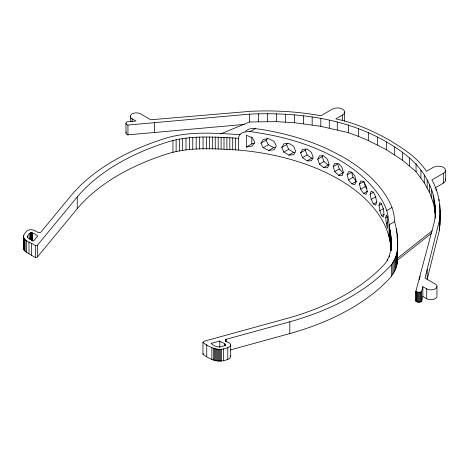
<?xml version="1.0" encoding="UTF-8"?>
<svg xmlns="http://www.w3.org/2000/svg" width="469" height="469" viewBox="0 0 469 469"><rect width="100%" height="100%" fill="white"/><g stroke="black" fill="none" stroke-linecap="round" stroke-linejoin="round"><path stroke-width="0.7" d="M391.011 238.645L391.011 250.411L390.413 243.669L389.059 236.968A179.088 103.397 0 0 0 238.528 150.062L238.528 138.291C239.471 129.69 251.413 131.461 257.129 132.645A179.088 103.397 0 0 1 385.248 206.618C389.106 215.16 388.496 224.651 390.636 233.585C392.002 245.17 391.533 258.226 382.159 266.627A215.037 124.15 0 0 1 287.479 318.31L203.898 341.291L202.942 342.47L202.942 354.242C209.989 359.623 219.158 363.522 227.799 359.318A5.089 2.937 0 0 0 230.461 355.778M397.636 258.712C397.776 266.691 393.755 274.183 388.32 279.805A223.725 129.168 0 0 1 289.819 333.582L230.256 349.968M245.598 131.267C250.053 126.73 257.176 129.075 262.564 129.649A186.293 107.559 0 0 1 329.045 149.717L343.044 157.027A186.293 107.559 0 0 1 384.299 193.199L384.451 193.416C389.147 200.539 393.391 208.312 394.218 216.948C394.142 221.515 395.883 225.712 396.633 230.168C398.586 243.2 399.013 258.396 388.32 268.039A223.725 129.168 0 0 1 289.819 321.81L226.281 339.28C223.414 340.424 228.339 342.499 229.212 342.821A5.089 2.937 0 0 1 227.799 347.552L227.799 359.318M427.177 269.423L427.177 279.225L439.424 230.25C441.112 213.266 440.772 195.104 431.873 179.949L443.44 173.272A7.205 4.162 0 0 0 443.44 167.386A7.205 4.162 0 0 0 433.25 167.386L426.456 171.308C417.521 157.52 403.164 148.591 389.458 140.137C372.626 130.751 354.769 122.814 335.822 118.909L342.552 115.022A7.205 4.162 0 0 0 342.552 109.136A7.205 4.162 0 0 0 332.363 109.136L320.902 115.755C297.745 111.528 274.095 110.162 250.598 111.311L150.784 119.771L140.594 113.885A6.003 3.465 0 0 0 132.1 113.885A6.003 3.465 0 0 0 132.1 118.792L132.1 121.594M440.004 224.991L440.127 209.913M435.209 218.038C436.281 204.894 433.673 191.493 427.183 179.955C418.459 162.901 402.595 151.358 386.421 141.908C345.307 117.924 296.308 112.05 249.479 114.143L127.767 125.059A3.605 2.081 0 0 1 127.017 121.788L135.975 121.025L132.1 118.792M439.424 230.25L439.424 220.448L440.004 215.183M435.209 215.898L434.546 221.11L415.856 291.29L415.927 301.192L417.24 301.954L419.034 302.229L421.572 301.626L422.862 296.467L422.862 286.659L426.708 288.881A6.003 3.465 0 0 0 435.197 288.881A6.003 3.465 0 0 0 435.197 283.974L425.008 278.094L439.424 220.448M238.528 150.062C214.638 148.743 189.945 146.68 166.782 154.043A215.037 124.15 0 0 0 77.256 208.705L37.45 256.965L36.723 257.282L35.415 257.522L26.434 252.334L23.819 249.754L23.468 248.57L23.45 236.2L24.435 233.867L26.499 231.364A5.089 2.937 0 0 1 34.694 230.549L38.528 232.694L40.686 232.372L71.1 195.538A223.725 129.168 0 0 1 164.238 138.666C188.737 130.927 214.843 133.143 240.087 134.632M23.538 235.596L23.468 248.57M385.729 217.768L386.239 215.042L387.458 216.772L387.458 228.538L386.239 223.361L385.729 217.768L387.476 216.766M202.942 354.242L203.353 353.474M421.572 301.626L421.572 291.818L422.862 286.659M384.035 214.222L383.314 217.071L381.578 215.64L379.837 210.763L379.016 205.352L379.837 202.438L381.578 203.874L383.314 208.752L384.035 214.222L381.578 215.64M415.856 301.098L416.22 299.72M27.595 236.206C27.132 239.114 32.291 239.249 33.586 241.002L37.713 235.995C34.366 233.251 29.635 230.443 27.595 236.206L27.53 237.789M23.538 247.362L23.737 246.77M370.117 194.189L371.208 191.129L373.512 192.231L375.71 196.845L376.625 202.203L375.71 205.17L373.512 204.003L371.208 199.448L370.117 194.189L373.623 192.173M359.447 184.059L360.702 180.899L362.414 181.292L363.551 181.691L366.178 186.058L367.262 191.311L366.178 194.377L363.551 193.457L360.702 189.218L359.447 184.059L363.979 181.444L365.24 186.598L366.858 188.784M347.124 174.873L348.543 171.625L351.287 172L351.879 172.135L354.904 176.268L356.153 181.433L354.904 184.593L351.879 183.901L348.543 179.944L347.124 174.873L351.592 172.299L353.005 177.364L356.346 181.321L351.879 183.901M333.225 166.606L334.796 163.265L338.589 163.511L342.001 167.421L343.414 172.492L342.001 175.746L338.589 175.277L334.796 171.584L333.225 166.606L337.686 164.033L339.251 169.01L343.032 172.709L338.589 175.277M317.736 159.249L319.471 155.814L323.651 155.837L324.472 156.517L327.52 159.489L329.091 164.461L327.52 167.808L323.651 167.603L319.471 164.132L317.736 159.249L322.256 156.646L322.83 155.497M300.623 152.835L302.517 149.306L307.101 149.095L309.083 150.502L311.457 152.466L313.186 157.35L311.457 160.785L307.101 160.867L302.517 157.625L300.623 152.835L305.266 150.156L305.894 148.984M281.758 147.436L283.833 143.801L288.834 143.35L292.609 145.601L293.735 146.398L295.634 151.188L293.735 154.723L288.834 155.116L283.833 152.12L281.758 147.436L286.618 144.628L287.298 143.42M260.946 143.156L263.209 139.41L268.678 138.689L274.142 141.415L275.227 143.602L276.305 146.052L274.142 149.74L268.678 150.455L263.209 147.729L260.946 143.156L266.128 140.161L267.242 138.302M23.45 236.2C24.066 241.904 31.986 242.461 35.415 245.756L37.45 245.193L77.256 196.939A215.037 124.15 0 0 1 166.782 142.277C189.945 134.914 214.638 136.971 238.528 138.291M432.277 230.748L397.624 258.126L397.53 238.926M431.709 233.157L397.624 260.084L397.56 240.685M249.807 131.783L255.206 128.664M246.336 147.061L252.316 146.047L254.796 142.177L252.316 137.722L246.336 135.295L246.336 147.061L251.812 143.895L254.415 143.479M263.209 147.729L268.356 144.763L273.72 147.547L275.737 147.295M268.678 150.455L273.72 147.547M283.833 152.12L288.658 149.33L293.594 152.366L294.919 152.255M288.834 155.116L293.594 152.366M302.517 157.625L307.148 154.958L311.68 158.223L313.116 158.164M307.101 160.867L311.68 158.223M319.471 164.132L323.979 161.535L328.13 165.018L329.045 165.029M323.651 167.603L328.13 165.018M334.796 171.584L339.251 169.01M348.543 179.944L353.005 177.364M360.702 189.218L365.24 186.598M363.551 193.457L367.544 191.153M371.208 199.448L375.892 196.74M373.512 204.003L377.058 201.951M379.016 205.352L381.467 203.939M379.837 210.763L383.519 208.635M386.655 210.581L391.99 207.503M434.915 187.999L443.44 183.074A7.205 4.162 0 0 0 445.304 179.058M386.239 223.361L387.412 222.681M388.965 224.938L394.546 221.72M415.856 291.29L418.108 292.357L421.572 291.818M220.577 133.935L249.479 121.987L276.593 121.641L294.538 122.731L320.802 126.308L348.379 132.686L358.562 136.438L368.323 140.542L386.421 149.752L402.414 160.181L416.056 171.683L424.263 182.898L429.668 192.788L433.321 202.96L434.47 208.125L435.384 217.874M219.779 341.069L211.103 343.455C215.013 347.166 220.33 348.098 225.026 345.295C226.603 342.945 220.342 342.61 219.779 341.069L219.779 347.3M202.942 342.47C209.989 347.857 219.158 351.756 227.799 347.552M126.448 132.024A3.605 2.081 0 0 0 127.767 134.861L244.396 124.408M422.862 296.467L426.708 298.683A6.003 3.465 0 0 0 433.25 299.439A6.003 3.465 0 0 0 436.956 296.232L436.956 286.43M266.128 140.161L268.356 144.763M286.618 144.628L288.658 149.33M305.266 150.156L307.148 154.958M322.256 156.646L323.979 161.535M440.127 219.721L439.793 204.648M397.478 247.562L397.53 248.734M445.55 170.329L445.55 180.131M443.44 173.272L443.44 183.074M438.996 199.395L438.996 200.796M436.041 188.995L436.041 190.396M435.42 210.681L435.42 217.815M435.173 205.469L435.173 213.313M434.47 200.281L434.47 208.125M433.321 195.116L433.321 202.96M431.72 190.004L431.72 197.848M429.668 184.944L429.668 192.788M427.183 179.955L427.183 187.799M426.708 288.881L426.708 298.683M424.263 175.054L424.263 182.898M420.916 170.247L420.916 178.091M420.834 292.146L420.834 301.954M419.966 292.357L419.966 302.159M419.878 276.194L419.878 277.595M419.333 278.234L419.333 279.635M419.034 292.427L419.034 302.229M418.108 292.357L418.108 302.159M417.24 292.146L417.24 301.954M416.495 291.818L416.495 301.626M416.056 163.839L416.056 171.683M415.927 291.39L415.927 301.192M409.543 157.965L409.543 165.809M402.414 152.337L402.414 160.181M397.448 250.382L397.448 262.148M397.319 235.42L397.319 238.223M397.137 233.668L397.137 237.871M397.096 252.433L397.096 264.199M396.633 230.168L396.633 232.97M396.575 254.474L396.575 266.24M396.305 228.421L396.305 229.822M395.883 256.502L395.883 268.268M395.027 258.501L395.027 270.267M394.693 146.979L394.693 154.823M394.007 260.483L394.007 272.249M392.823 262.429L392.823 274.195M391.474 264.34L391.474 276.106M391.117 245.686L391.117 250.534M390.935 236.956L390.958 249.936M390.812 235.274L390.812 247.04M390.636 233.585L390.636 245.351M390.413 231.903L390.413 243.669M390.149 230.226L390.149 241.992M389.833 228.55L389.833 240.316M389.469 226.873L389.469 238.639M389.428 255.535L389.428 256.918M389.059 225.202L389.059 236.968M387.623 259.357L387.623 260.741M386.421 141.908L386.421 149.752M377.621 137.141L377.621 144.985M368.323 132.698L368.323 140.542M358.562 128.588L358.562 136.438M348.379 124.842L348.379 132.686M344.662 112.079L344.662 121.184M342.552 115.022L342.552 120.627M337.281 122.034L337.281 129.878M329.297 120.164L329.297 128.008M320.802 118.464L320.802 126.308M312.166 117.016L312.166 124.86M303.402 115.82L303.402 123.664M294.538 114.882L294.538 122.731M289.819 321.81L289.819 333.582M285.592 114.207L285.592 122.051M276.593 113.797L276.593 121.641M267.559 113.65L267.559 121.494M258.513 113.762L258.513 121.612M251.812 136.977L251.812 143.895M249.479 114.143L249.479 121.987M235.631 138.056L235.631 149.822M232.735 137.845L232.735 149.611M230.701 344.932L230.701 356.698M229.828 137.663L229.828 149.429M226.92 137.511L226.92 149.277M226.052 339.363L226.052 341.438M225.841 339.456L225.841 341.538M225.659 339.574L225.659 340.957M225.513 339.708L225.513 341.092M225.407 339.849L225.407 341.233M225.19 344.264L225.19 345.647M224.874 344.012L224.874 346.087M224 137.382L224 149.148M223.461 348.743L223.461 360.509M221.497 349.147L221.497 360.913M221.087 137.282L221.087 149.048M220.471 349.258L220.471 361.03M219.428 349.311L219.428 361.077M218.384 349.305L218.384 361.071M218.167 137.212L218.167 148.978M217.346 349.229L217.346 360.995M216.326 349.1L216.326 360.866M215.335 348.907L215.335 360.673M215.242 137.165L215.242 148.931M214.386 348.655L214.386 360.421M213.483 348.35L213.483 360.116M212.322 137.147L212.322 148.913M211.859 347.593L211.859 359.36M209.397 137.159L209.397 148.925M206.765 344.651L206.765 356.417M206.477 137.194L206.477 148.966M203.048 137.106L203.048 148.872M199.612 137.112L199.612 148.878M196.177 137.212L196.177 148.978M192.759 137.405L192.759 149.171M189.365 137.693L189.365 149.464M185.994 138.079L185.994 149.846M182.658 138.554L182.658 150.32M179.363 139.123L179.363 150.889M176.121 139.78L176.121 151.546M172.944 140.524L172.944 152.29M154.33 122.726L154.33 132.528M130.341 116.341L130.341 121.94M127.949 125.1L127.949 134.908M125.962 123.253L125.962 133.061M77.256 196.939L77.256 208.705M37.45 245.193L37.45 256.965M35.415 245.756L35.415 257.522M32.613 233.052L32.613 240.667M32.179 232.87L32.179 241.177M31.933 232.812L31.933 240.421M31.669 232.776L31.669 240.386M31.529 243.511L31.529 255.277M31.4 232.765L31.4 239.688M31.13 232.776L31.13 239.7M30.866 232.817L30.866 239.741M30.62 232.876L30.62 239.108M30.391 232.964L30.391 239.19M30.192 233.07L30.192 239.296M29.887 233.322L29.887 239.553M28.978 242.039L28.978 253.805M27.823 235.825L27.823 237.214M26.434 240.568L26.434 252.334M25.115 239.63L25.115 251.396M24.587 239.108L24.587 250.88M24.154 238.563L24.154 250.329M23.819 237.988L23.819 249.754M434.581 210.733A178.062 102.805 0 0 1 434.781 212.029"/></g></svg>
